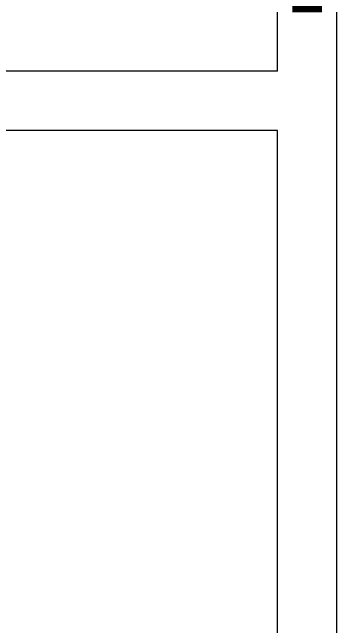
# Model space of a CAD drawing. Extents: x 11477420 to 23072185, y -28506554 to -14238804.
# Drawn here: x 11485747 to 11486296, y -14319369 to -14318329 of the extents above; entities that cross this region are included whole.
import ezdxf

# ---------------------------------------------------------------- set-up
doc = ezdxf.new("R2010")
doc.units = 0
doc.header["$LTSCALE"] = 50
doc.header["$MEASUREMENT"] = 0
doc.linetypes.add('HIDDEN', pattern=[0.375, 0.25, -0.125])
doc.layers.get('0').update_dxf_attribs({"linetype": 'CONTINUOUS'})
doc.layers.add('1.천장.벽체선(내벽)', color=3, linetype='CONTINUOUS')
doc.layers.add('3.기호.계단선', color=30, linetype='CONTINUOUS')

# ---------------------------------------------------------------- blocks, each defined once
blk = doc.blocks.new('flooor2')
at = {"layer": '1.천장.벽체선(내벽)', "ltscale": 30}
for p, q in [((11520596.1, -14279299.4), (11520596.1, -14279199.4)), ((11520696.1, -14280299.4), (11520696.1, -14279199.4)), ((11520596.1, -14279299.4), (11517596.1, -14279299.4)), ((11520596.1, -14279399.4), (11517596.1, -14279399.4)), ((11520596.1, -14280299.4), (11520596.1, -14279399.4))]:
    blk.add_line(p, q, dxfattribs=at)

msp = doc.modelspace()

# ---------------------------------------------------------------- linework, layer by layer
at = {"layer": '3.기호.계단선', "linetype": 'HIDDEN', "ltscale": 10, "const_width": 50}
msp.add_lwpolyline([(11486246.1, -14318329), (11486246.1, -14317429)], dxfattribs=at)
msp.add_lwpolyline([(11486246.1, -14318329), (11486246.1, -14317429)], dxfattribs=at)

# ---------------------------------------------------------------- block references
msp.add_blockref('flooor2', (-34400, -39129.5))

doc.saveas('drawing.dxf')
